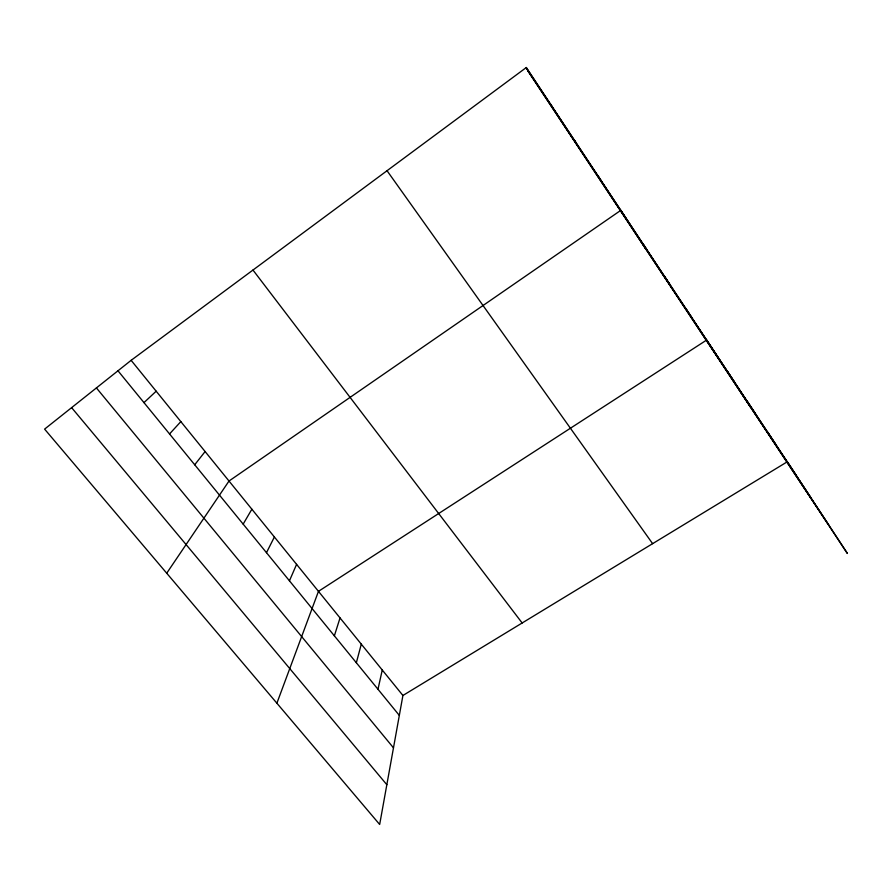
<?xml version="1.0" encoding="UTF-8"?>
<svg xmlns="http://www.w3.org/2000/svg" width="892" height="892" viewBox="0 0 892 892"><rect width="100%" height="100%" fill="white"/><g stroke="black" fill="none" stroke-linecap="round" stroke-linejoin="round"><path stroke-width="1.34" d="M526.313 67.524L528.198 71.438L847.4 553.475L787.313 461.766L402.916 695.481L379.669 824.476L44.6 429.119L131.135 360.323L526.313 67.524L796.444 475.704M377.985 689.271L382.255 669.992M356.343 662.756L361.293 644.147M334.366 635.84L340.03 617.933M276.888 703.208L318.466 591.34L706.709 340.008L750.384 406.975M289.443 580.815L296.59 564.357M266.474 552.683L274.39 536.984M243.159 524.128L251.867 509.209M166.715 573.21L229.01 481.022L620.843 210.311L645.518 248.612M194.712 464.777L205.104 451.553M169.547 433.947L180.831 421.615M143.969 402.627L156.178 391.209M71.616 407.644L386.838 784.715M96.414 387.931L393.483 747.831M117.978 370.782L399.326 715.406M131.135 360.323L402.916 695.481M252.982 270.053L522.154 622.984M387.039 170.718L652.621 543.663M527.06 69.074L811.419 498.561M527.596 70.2L828.635 524.831M767.633 432.029L776.163 445.063M727.337 371.161L734.595 382.289M747.641 401.835L755.546 413.921M685.758 308.364L691.668 317.44M664.462 276.208L669.669 284.214M642.831 243.527L647.291 250.418M597.818 175.523L600.706 180.05M574.392 140.144L576.444 143.4M550.565 104.152L551.747 106.092"/></g></svg>
